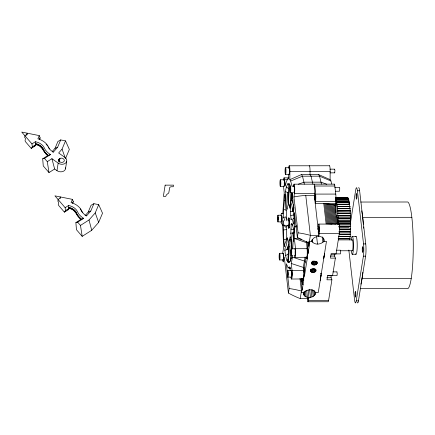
<?xml version="1.0" encoding="UTF-8"?>
<svg xmlns="http://www.w3.org/2000/svg" width="435" height="435" viewBox="0 0 435 435"><rect width="100%" height="100%" fill="white"/><g stroke="black" fill="none" stroke-linecap="round" stroke-linejoin="round"><path stroke-width="0.65" d="M290.787 203.939L291.069 192.705L292.358 192.705L291.983 199.252L290.694 199.257M338.093 224.493L338.082 215.738C337.223 214.471 338.359 211.502 337.451 210.953L350.344 210.768L350.148 213.09L337.609 213.106M339.762 229.762L350.322 229.751L350.67 229.278C350.305 225.401 350.985 221.475 350.365 217.696L337.826 217.707M349.397 202.65L349.087 203.863L349.098 201.128L336.554 201.139L336.543 203.879L336.859 202.661L349.397 202.65L349.37 204.885M288.454 174.283L288.405 178.758L287.546 179.046L286.045 182.564L285.322 185.984L284.604 179.72L287.959 179.715M293.973 185.729L292.081 186.397L290.672 181.025L289.835 179.66L289.922 171.504A5.274 0.712 89.9 0 0 289.444 166.094A5.274 0.712 89.9 0 0 288.617 168.035M331.715 183.972L330.937 180.987L330.094 179.622L330.181 171.466A5.274 0.712 89.9 0 0 329.338 165.822M290.569 260.869L291.243 244.813M336.859 202.661L336.81 205.374L337.136 204.412L349.675 204.396L349.588 207.055L349.925 206.348L337.386 206.359L337.049 207.065L337.136 204.412M284.637 220.48L284.485 219.751A15.78 2.137 89.9 0 0 283.381 217.527L283.571 209.48L284.93 194.401L285.094 195.619A11.288 1.528 89.9 0 1 285.409 200.116L285.48 202.503A15.687 2.126 89.9 0 0 286.518 212.416L286.252 220.844M292.043 248.76A11.288 1.528 89.9 0 1 291.885 245.933L291.82 243.546A15.687 2.126 89.9 0 0 290.781 233.633L291.205 224.107A11.196 1.517 89.9 0 1 292.532 224.949L292.809 226.303A15.78 2.137 89.9 0 0 293.919 228.527L294.283 228.658M293.962 228.511L292.69 249.037M294.435 255.492A5.274 0.712 89.9 0 0 295.441 256.133A5.274 0.712 89.9 0 0 295.523 248.7L294.343 238.462L294.685 226.852L294.49 212.541L297.339 237.336A62.879 43.843 25.1 0 0 309.154 242.866L309.584 243.866L308.056 253.404L306.697 257.275L307.213 258.836L304.609 275.083L303.228 278.96L303.712 280.521L302.189 290.053L301.439 291.053L300.232 298.579L308.768 298.573M303.614 280.553L302.858 278.726L303.712 280.521L303.799 272.843L303.298 267.4L305.114 257.145M303.684 276.785L304.609 275.083L304.223 267.748L305.984 257.33M306.512 257.525L307.213 258.836L307.273 251.164L306.512 241.322M307.159 255.106L308.078 252.67L307.246 242.371L306.419 242.665L294.343 238.462M288.128 220.686L288.193 219.419L288.818 218.593L289.231 222.198L289.019 226.635L288.394 227.456L289.715 227.456M338.995 232.051L350.284 232.062L350.577 231.572L350.322 229.751M290.493 211.519L290.547 210.475A11.196 1.517 89.9 0 1 291.559 204.14L291.885 203.651A15.78 2.137 89.9 0 0 292.875 199.458L293.951 216.064L293.913 224.036A11.288 1.528 89.9 0 1 293.119 222.448L292.842 221.1A15.687 2.126 89.9 0 0 291.162 219.468L291.026 219.8L290.493 211.519C291.336 211.975 295.898 210.344 292.554 210.757L292.521 211.405M337.386 206.359L337.261 208.93L337.609 208.49L350.148 208.479L349.99 210.942M349.925 206.348L349.838 208.49M338.37 236.662L350.251 236.651L350.213 232.04M292.554 210.757L293.038 206.391L293.652 204.602M284.267 184.179L284.289 182.325M294.055 233.095L294.261 230.126M337.609 208.49L337.451 210.953M338.164 238.853L350.039 238.842L349.898 236.308M350.148 213.09L350.501 213.193L350.273 215.352L337.734 215.363M287.943 262.174C285.588 258.559 285.311 253.915 284.854 249.75A11.288 1.528 89.9 0 1 285.567 246.754L285.887 246.264A15.687 2.126 89.9 0 0 287.225 238.668L287.29 237.722L288.519 241.855A11.196 1.517 89.9 0 1 288.416 251.658L288.236 253.703A15.78 2.137 89.9 0 0 287.937 261.854L287.943 262.174L288.285 261.854M284.305 185.25L284.414 184.065A2.789 0.381 89.9 0 0 284.272 180.824M288.024 219.827C289.895 210.045 289.672 237.434 287.965 225.39M290.961 277.171A5.274 0.712 89.9 0 0 291.967 277.813A5.274 0.712 89.9 0 0 292.048 270.38L291.254 263.485L292.826 255.214M291.667 275.203L291.646 272.25M295.142 253.518L295.169 250.897M320.638 277.786L321.046 275.067L320.203 280.504M324.113 256.106L323.651 258.825L324.548 253.387M347.984 198.893L348.087 198.045L335.548 198.055M350.273 215.352L350.637 216.005L350.365 217.696M348.321 199.573L348.44 198.811L335.896 198.822L335.967 201.519L336.233 199.855L348.778 199.844L348.821 201.117M284.794 250.266L286.931 249.674L288.563 244.492M26.606 135.334L27.22 133.175L26.948 134.866M35.382 141.734L35.431 143.583L36.105 143.729L35.969 144.572C42.255 145.393 43.364 152.31 47.681 155.638L50.52 154.55L50.242 154.398A15.78 11.962 9.1 0 1 44.876 149.091L43.978 147.291A11.196 8.488 9.1 0 0 36.475 141.973L35.382 141.734L31.962 143.909L32.337 146.818L31.244 148.395L25.469 141.707L25.067 140.766L25.453 138.368L24.67 137.465L24.942 135.774L26.785 134.208M36.883 144.839L37.018 143.996L36.105 143.729M37.763 145.165L37.899 144.328L37.018 143.996M38.612 145.551L38.748 144.714L37.899 144.328M39.416 145.991L39.547 145.154L38.748 144.714M40.172 146.481L40.303 145.643L39.547 145.154M40.868 147.019L41.004 146.182L40.303 145.643M41.51 147.601L41.64 146.764L41.004 146.182M42.081 148.221L42.217 147.383L41.64 146.764M42.581 148.873L42.717 148.036L42.217 147.383M43.005 149.553L43.141 148.716L42.717 148.036M43.402 150.358L43.141 148.716M43.902 151.353L44.038 150.515L43.538 149.515M44.571 152.413L44.702 151.57L44.038 150.515M45.354 153.424L45.485 152.587L44.702 151.57M46.246 154.392L46.382 153.55L45.485 152.587M47.241 155.295L47.377 154.458L46.382 153.55M48.454 155.398L47.377 154.458M56.969 170.65L58.176 163.12L51.928 158.693L47.284 161.657L49.008 172.586L54.636 169.003L56.969 170.65A5.274 3.997 9.1 0 0 62.765 171.52A5.274 3.997 9.1 0 0 65.56 167.79M58.605 160.966L59.024 159.199L60.59 158.199A2.789 2.115 9.1 0 1 64.277 160.075A2.789 2.115 9.1 0 1 61.547 162.391A2.789 2.115 9.1 0 1 58.807 159.71M58.72 161.081L59.024 159.199M58.91 161.891L59.41 158.753M59.339 162.179L59.943 158.416M60.133 198.637L60.405 196.952L59.97 197.979L58.127 199.545L57.855 201.236L58.638 202.139L58.252 204.537L58.654 205.478L64.429 212.166L67.849 209.991L69.508 208.099M65.5 168.834L66.707 161.303M68.567 205.505L68.616 207.354L69.29 207.506L69.154 208.343C75.44 209.164 76.549 216.081 80.866 219.409L83.705 218.321L83.428 218.174A15.78 11.962 9.1 0 1 78.061 212.862L77.164 211.062A11.196 8.488 9.1 0 0 69.66 205.744L68.567 205.505L65.147 207.68L65.522 210.589L64.429 212.166M70.068 208.61L70.204 207.772L69.29 207.506M70.948 208.936L71.084 208.099L70.204 207.772M71.797 209.322L71.933 208.485L71.084 208.099M72.602 209.762L72.732 208.925L71.933 208.485M73.357 210.257L73.488 209.414L72.732 208.925M74.053 210.796L74.189 209.953L73.488 209.414M74.695 211.377L74.825 210.535L74.189 209.953M75.266 211.997L75.402 211.154L74.825 210.535M75.766 212.644L75.902 211.807L75.402 211.154M76.19 213.324L76.326 212.487L75.902 211.807M76.587 214.129L76.326 212.487M77.087 215.124L77.223 214.286L76.723 213.291M77.756 216.184L77.887 215.347L77.223 214.286M78.539 217.195L78.67 216.358L77.887 215.347M79.431 218.163L79.567 217.326L78.67 216.358M80.426 219.066L80.562 218.229L79.567 217.326M81.639 219.175L80.562 218.229M293.353 186.713L293.565 185.402A5.274 0.712 89.9 0 1 294.571 186.044A5.274 0.712 89.9 0 1 294.495 193.472L293.935 196.946L298.062 232.823L297.339 237.336M292.358 198.686L292.565 197.408M300.232 298.579A62.879 43.843 25.1 0 1 288.416 293.049L289.139 288.535L286.29 263.74L288.171 267.53L290.602 268.607M298.062 232.823A62.879 36.284 23.1 0 1 310.362 235.34L318.898 235.335L314.309 195.424L314.625 193.455A5.274 0.712 89.9 0 0 314.804 187.18A5.274 0.712 89.9 0 0 314.032 184.228M303.184 284.414L302.57 284.414L302.021 281.309A2.365 0.321 89.9 0 1 301.814 279.52A2.365 0.321 89.9 0 0 301.76 278.585M302.668 281.108L302.053 281.108L302.113 280.716A2.365 0.321 89.9 0 1 301.906 278.927A2.365 0.321 89.9 0 0 301.895 278.536A2.365 0.321 89.9 0 1 301.939 278.726A2.365 0.321 89.9 0 0 302.146 280.521L302.76 280.515M302.146 280.521L302.211 280.118A2.365 0.321 89.9 0 1 302.01 278.525M308.812 243.121L308.197 243.121L308.861 242.822M308.241 242.822A2.365 0.321 89.9 0 1 308.448 244.617A2.365 0.321 89.9 0 0 308.654 246.406L308.687 246.205A2.365 0.321 89.9 0 1 308.48 244.416A2.365 0.321 89.9 0 0 308.274 242.627L308.339 242.224A2.365 0.321 89.9 0 1 308.546 244.013A2.365 0.321 89.9 0 0 308.752 245.808L308.785 245.606A2.365 0.321 89.9 0 1 308.578 243.817A2.365 0.321 89.9 0 0 308.399 242.105M337.332 224.128L335.124 204.977L335.684 201.503A5.274 0.712 89.9 0 0 335.76 194.075L334.836 186.006L314.706 186.022L315.631 194.092A5.274 0.712 89.9 0 1 315.554 201.525L315.239 203.493L335.369 203.471M309.154 242.866L310.362 235.34L305.767 195.429A57.512 36.681 -6.6 0 0 293.935 196.946M317.974 227.26L318.284 225.297A5.274 0.712 89.9 0 1 319.295 225.934A5.274 0.712 89.9 0 1 319.214 233.367L318.719 236.455C315.696 236.422 312.292 238.048 311.857 241.36L312.694 242.208A5.949 3.795 -6.6 0 0 322.906 242.197L324.015 241.349L326.473 241.349L318.273 292.543L315.815 292.543L314.978 291.695A5.949 3.795 -6.6 0 0 304.766 291.706L303.657 292.554L301.194 292.559M331.078 275.899L331.127 277.731L331.905 279.808L328.588 300.52L308.453 300.541L308.948 297.448L308.094 290.025M334.553 254.219L334.597 256.052L335.374 258.129L332.558 275.741L327.637 275.746L326.984 279.814L331.905 279.808M338.571 224.536A5.274 0.712 89.9 0 1 339.479 226.472A5.274 0.712 89.9 0 1 339.344 233.345L336.027 254.056L331.111 254.062L330.459 258.134L335.374 258.129M350.403 223.106L355.754 189.714A8.684 1.18 89.9 0 1 357.412 190.769L359.625 190.764L365.743 243.932A8.684 1.18 89.9 0 1 365.607 256.171L358.44 300.911A8.684 1.18 89.9 0 1 357.287 302.434M358.44 300.911L356.232 300.917L363.399 256.171A8.684 1.18 89.9 0 0 363.529 243.932L357.412 190.769M348.652 200.513L348.778 199.844M285.393 191.465L286.333 187.017L287.671 183.885L288.748 183.526L288.753 184.217A11.288 1.528 89.9 0 1 288.541 190.046L288.361 192.08A15.687 2.126 89.9 0 0 288.149 204.461L287.078 209.355L286.937 208.947A11.196 1.517 89.9 0 1 286.067 201.416L286.002 199.012A15.78 2.137 89.9 0 0 285.425 191.683L288.514 192.743M283.381 258.298L283.413 255.089M291.771 255.22L290.966 259.032L289.628 262.169L288.552 262.522L288.546 261.832A11.288 1.528 89.9 0 1 288.758 256.003L288.938 253.969A15.687 2.126 89.9 0 0 289.15 241.588L290.221 236.694L290.362 237.102A11.196 1.517 89.9 0 1 291.233 244.633L291.298 247.036A15.78 2.137 89.9 0 0 291.358 248.401M287.388 247.711L288.677 247.711L288.334 249.016L288.617 250.973M336.554 201.139L336.266 202.59L336.233 199.855M35.431 143.583L35.969 144.572L32.337 146.818M68.616 207.354L69.154 208.343L65.522 210.589M317.028 263.692C317.795 260.902 312.89 260.799 311.835 262.767C311.068 265.557 315.973 265.66 317.028 263.692L316.8 261.701M315.837 271.135C316.604 268.346 311.699 268.248 310.639 270.211C309.872 273.001 314.777 273.104 315.837 271.135L315.685 269.809M303.445 292.015C302.504 299.416 315.092 298.976 315.815 292.543M31.962 143.909L21.75 132.077L39.259 135.6L37.899 138.825L38.905 139.124A15.687 11.892 9.1 0 1 48.057 146.171L48.948 147.96A11.288 8.559 9.1 0 0 51.982 151.233L53.374 152.081L57.61 147.253L60.699 139.912L65.516 140.88L69.339 149.428L65.468 158.623M39.422 139.635L40.14 137.933L39.259 135.6M52.325 151.418L54.995 148.378L57.888 141.505L60.699 139.912M58.176 163.12A5.274 3.997 9.1 0 0 65.565 163.114A5.274 3.997 9.1 0 0 64.907 157.405L58.66 152.984L62.047 149.129L65.516 140.88M65.147 207.68L54.935 195.848L72.444 199.371L71.084 202.601L72.09 202.895A15.687 11.892 9.1 0 1 81.242 209.942L82.133 211.731A11.288 8.559 9.1 0 0 85.168 215.01L86.56 215.852L90.795 211.024L93.884 203.683L98.701 204.657L102.524 213.199L98.653 222.394L91.72 230.294L82.193 236.357L76.451 229.707L75.88 222.584L80.866 219.409M72.607 203.406L73.325 201.704L72.444 199.371M85.064 215.695L88.18 212.149L91.073 205.276L93.884 203.683M82.193 236.357L80.47 225.428L89.012 219.985L95.232 212.9L98.701 204.657M349.528 204.749L349.675 204.396M281.646 220.387L281.684 216.804M334.586 169.324L334.923 170.221L334.743 172.842L329.92 172.869M339.409 187.708L339.746 188.605L339.561 191.226L335.423 191.253M340.355 250.37L340.692 251.267L340.513 253.888L330.943 253.915M336.886 272.049L337.239 273.408L337.038 275.567L327.468 275.6M39.34 139.01L40.14 137.933M72.525 202.781L73.325 201.704M307.86 247.7L307.11 248.689L295.523 248.7M31.244 148.395L34.664 146.22L35.991 144.491M67.849 209.991L69.176 208.262M34.664 146.22L36.322 144.328M307.213 249.848L307.991 249.195M303.739 271.532L304.543 270.88M288.552 262.522L290.199 261.272M286.85 260.402L288.274 259.38M49.008 172.586L43.266 165.931L42.695 158.813L47.681 155.638M42.695 158.813L44.473 158.4L50.52 154.55M75.88 222.584L77.658 222.171L83.705 218.321M285.594 255.622L288.432 253.893M296.626 226.923L294.685 226.852L296.398 225.847M307.24 253.882L308.056 253.404M303.771 275.562L304.609 275.083M347.043 197.381L335.782 197.414M286.931 249.674L288.334 249.016L287.046 249.016M296.621 226.352L294.685 226.852L296.48 226.042M287.546 179.046L288.753 178.513M289.835 179.66L301.477 174.538L318.556 174.522L330.094 179.622M54.995 148.378L57.61 147.253M88.18 212.149L90.795 211.024M290.672 181.025L302.499 176.191L319.578 176.175L330.937 180.987M283.337 217.543L285.664 216.88L286.458 219.142M289.743 184.195L289.357 183.875L289.357 184.201A15.78 2.137 89.9 0 1 289.063 192.346L288.883 194.391A11.196 1.517 89.9 0 0 288.78 204.194L289.46 206.228L290.547 205.837M298.388 184.174L304.065 182.178L321.144 182.162L326.745 184.261M294.685 226.852L296.556 226.205M307.273 251.164L308.067 250.892M294.919 257.351L306.697 257.275M303.228 278.96L291.45 279.031M303.799 272.843L304.62 272.571M288.84 205.222L290.825 204.575M284.457 224.949A15.687 2.126 89.9 0 0 286.138 226.586L286.274 226.249L286.752 235.574A11.196 1.517 89.9 0 1 285.735 241.914L285.414 242.404A15.78 2.137 89.9 0 0 284.419 246.591L283.783 239.881L286.719 238.984M290.836 215.45L294.201 214.923L294.049 213.166M290.651 233.165L293.63 233.013L292.706 232.85M283.783 239.881L283.348 229.984L286.306 229.615M53.374 152.081L52.88 152.136L52.787 151.761M86.56 215.852L86.065 215.912L85.972 215.532M289.264 165.8L329.523 165.762M285.556 167.72L289.242 167.714M329.964 169.161L334.716 169.155M289.922 171.504L330.181 171.466M285.485 174.397A3.349 0.457 89.9 0 0 285.931 169.639A3.349 0.457 89.9 0 0 285.142 169.139A3.349 0.457 89.9 0 0 285.485 174.397L289.172 174.392M284.115 177.861L288.813 177.855M280.406 179.78L284.093 179.775M294.087 184.184L334.346 184.146M280.336 186.457A3.349 0.457 89.9 0 0 280.782 181.7A3.349 0.457 89.9 0 0 279.999 181.199A3.349 0.457 89.9 0 0 280.336 186.457L284.022 186.452M334.787 187.545L339.539 187.539M294.495 193.472L314.625 193.455M290.966 193.841L292.26 193.841M315.631 194.092L335.76 194.075M290.885 194.755L292.179 194.75M305.767 195.429L314.309 195.424M290.825 195.592L292.119 195.592M290.776 196.468L292.064 196.468M290.738 197.376L292.026 197.376M335.488 197.349L347.407 197.343L347.478 198.371M335.853 197.561L347.734 197.55L347.826 198.665M335.891 197.599L347.772 197.588M335.461 197.708L346.684 197.697M335.586 198.126L348.125 198.115L348.169 199.225M290.71 198.311L291.999 198.306M335.934 198.92L348.473 198.909L348.5 200.046M336.271 199.98L348.81 199.969M290.689 200.209L291.977 200.209M336.592 201.291L349.131 201.28M315.554 201.525L335.684 201.503M360.691 202.041L407.845 201.998A43.429 5.889 89.9 0 1 413.25 248.989A43.429 5.889 89.9 0 1 406.915 288.535L360.436 288.579M336.886 202.84L349.43 202.83M337.163 204.608L349.702 204.597M337.413 206.582L349.952 206.565M292.842 207.62L294.131 207.62M292.755 208.327L294.049 208.327M337.631 208.729L350.175 208.718M292.679 209.094L293.968 209.088M292.614 209.904L293.902 209.904M337.805 210.785L350.344 210.768M337.821 211.035L350.36 211.024M281.01 215.537A5.274 0.712 89.9 0 1 281.657 213.302L282.995 213.297M337.962 213.21L350.501 213.193M337.973 213.476L350.518 213.46M277.949 215.222L281.635 215.216M338.082 215.738L350.626 215.727M338.093 216.016L350.637 216.005M362.681 217.348L411.858 217.304M294.544 218.441L293.255 218.441L293.652 218.158L294.256 218.74M338.169 218.348L350.708 218.337M338.18 218.631L350.719 218.62M288.16 218.751L289.46 218.751M337.886 220.11L350.425 220.099M338.218 221.013L350.762 221.002M338.223 221.301L350.762 221.29M277.873 221.893A3.349 0.457 89.9 0 0 278.318 217.136A3.349 0.457 89.9 0 0 277.535 216.641A3.349 0.457 89.9 0 0 277.873 221.893L281.565 221.893M337.913 222.541L350.452 222.53M338.229 223.693L350.773 223.682M338.229 223.981L350.768 223.971M318.806 224.074L338.936 224.058M339.224 224.977L350.447 224.966M283.093 225.504A2.479 0.337 89.9 0 0 283.424 221.98A2.479 0.337 89.9 0 0 282.842 221.611A2.479 0.337 89.9 0 0 283.093 225.504L289.166 225.499M338.865 226.369L350.746 226.358M338.86 226.657L350.74 226.646M339.838 227.391L349.082 227.385M339.458 229.011L350.681 229M339.452 229.288L350.67 229.278M339.36 231.583L350.577 231.572M339.344 231.85L350.566 231.839M319.214 233.367L339.344 233.345M339.224 234.057L350.441 234.046M339.202 234.318L350.425 234.307M338.387 236.417L350.267 236.406M352.399 236.357L356.086 236.352M338.185 238.625L350.066 238.614M338.457 239.892L352.361 239.881M309.394 241.365L311.857 241.36L311.699 240.011M308.274 242.627L308.888 242.621M308.6 242.132A2.365 0.321 89.9 0 1 308.671 243.225L309.285 243.225M363.529 243.932L365.743 243.932M288.024 246.525L289.318 246.52M287.655 247.216L288.943 247.216M287.513 247.433L288.802 247.433M287.269 248.07L288.557 248.07M287.154 248.505L288.443 248.505M291.325 248.76L295.012 248.76M336.413 250.201L340.485 250.201M340.328 250.767L352.247 250.756M279.618 253.279L283.305 253.273M352.209 254.279L355.895 254.279M290.841 255.459L292.135 255.454M330.296 256.057L334.597 256.052M363.399 256.171L365.607 256.171M290.651 258.085L291.945 258.08M279.547 259.956A3.349 0.457 89.9 0 0 279.993 255.198A3.349 0.457 89.9 0 0 279.205 254.698A3.349 0.457 89.9 0 0 279.547 259.956L283.234 259.951M292.048 270.38L303.641 270.369L304.413 269.379L303.298 267.4L291.254 263.485M287.85 270.445L291.542 270.44M332.938 271.88L337.011 271.88M287.78 277.117A3.349 0.457 89.9 0 0 288.226 272.359A3.349 0.457 89.9 0 0 287.443 271.864A3.349 0.457 89.9 0 0 287.78 277.117L291.466 277.117M326.821 277.737L331.127 277.731M362.023 278.541L411.2 278.498M302.113 280.716L302.727 280.716M302.021 281.309L302.635 281.309M301.972 281.619L302.586 281.614M307.937 301.76L328.066 301.743A5.274 0.712 89.9 0 0 328.588 300.52M335.124 204.977L323.776 203.482L326.13 223.954M318.719 236.455C321.476 236.281 324.787 238.141 324.015 241.349L323.629 237.983M290.933 229.114L294.305 229.533M294.359 238.244L301.45 239.25M303.809 274.219L304.63 274.349M307.279 252.539L308.078 252.67M290.161 267.873L288.171 267.53L289.781 266.932L290.227 270.771M289.101 240.588L291.151 241.066L291.233 243.828M291.064 224.558L293.076 225.042M283.571 209.48L286.518 210.197M290.074 267.998L288.171 267.53L290.629 268.493M290.02 268.074L288.171 267.53L290.667 268.471M292.581 257.205L304.625 261.12L305.375 262.305M290.591 268.324L288.171 267.53L290.085 268.21M289.694 239.206L291.336 239.767M303.298 267.4L304.223 267.748M284.207 200.269L285.376 200.752M350.251 236.651L349.963 236.433M281.657 213.302L282.761 214.004L284.234 192.776L283.517 186.512M286.333 187.017L289.134 188.926M287.671 183.885L289.074 184.951M46.159 144.197L47.834 146.182M44.473 158.4L47.284 161.657M77.658 222.171L80.47 225.428M80.236 208.936L82.574 212.802M334.678 172.864L334.553 172.537M318.556 174.522L319.578 176.175L321.438 184.103M301.477 174.538L302.499 176.191L304.359 184.119M289.079 173.679L289.367 173.581A2.789 0.381 89.9 0 0 289.454 173.19M289.357 183.875L290.449 185.647M49.389 149.031L48.502 147.242M306.512 257.341L307.11 258.874M95.232 212.9L98.653 222.394M62.047 149.129L65.239 157.987M89.012 219.985L91.72 230.294M51.928 158.693L54.636 169.003M306.659 257.672L306.876 258.488M289.46 206.228L290.009 208.327L290.074 207.381A15.687 2.126 89.9 0 1 291.412 199.785L291.733 199.295A11.288 1.528 89.9 0 0 292.44 196.299L292.005 192.439M303.162 279.352L303.374 280.173M283.397 253.986L283.642 256.123A2.789 0.381 89.9 0 1 283.43 259.14M292.744 233.013L293.75 241.485M306.876 256.862L307.213 258.836M303.402 278.541L303.712 280.521M312.896 184.114L311.036 176.18L310.019 174.533L310.052 171.488A5.274 0.712 89.9 0 0 309.209 165.844M348.843 250.06L354.568 299.862A8.684 1.18 89.9 0 0 356.232 300.917M334.216 204.787L336.418 223.938M333.292 204.619L335.57 224.427M332.362 204.455L334.64 224.264M331.432 204.298L333.705 224.112M330.491 204.162L332.764 223.976M329.545 204.037L331.9 224.503M328.594 203.906L330.948 224.384M327.637 203.803L329.991 224.275M326.68 203.71L329.034 224.177M325.717 203.618L328.072 224.09M324.749 203.547L327.104 224.02M322.297 236.906L322.906 242.197M314.293 197.979L314.451 199.328M317.789 228.353L317.941 229.707M318.175 231.73L318.333 233.078M316.642 236.705L317.49 244.122M317.044 261.897L317.197 263.229M316.375 261.473L316.685 264.127M315.799 261.179L316.185 264.502M315.185 261.468L315.565 264.784M315.853 269.347L316.006 270.673M312.39 239.565L312.694 242.208M314.413 260.984L314.869 264.964M315.185 268.917L315.489 271.57M314.608 268.623L314.989 271.946M313.684 261.043L314.141 265.029M313.988 268.912L314.374 272.228M312.977 260.984L313.439 264.969M312.417 261.468L312.798 264.79M313.216 268.428L313.678 272.408M311.966 261.848L312.27 264.502M312.493 268.487L312.95 272.473M309.432 242.551L309.584 243.866M311.661 262.142L311.89 264.132M314.57 290.667L315.032 294.68M311.862 269.091L312.243 272.413M313.689 290.216L314.304 295.577M311.226 268.912L311.607 272.234M310.775 269.292L311.079 271.946M310.546 270.249L310.699 271.576M310.34 269.814L310.492 271.141M312.482 289.628L313.254 296.355M311.096 289.536L311.949 296.947M309.551 289.221L310.481 297.322M306.68 290.575L307.458 297.322M305.413 290.885L306.109 296.953M304.456 291.651L304.995 296.36M303.804 292.233L304.19 295.588M300.9 278.857L302.189 290.053M299.992 278.476L301.439 291.053A62.879 36.284 23.1 0 0 289.139 288.535M288.117 225.053L288.394 227.456M288.416 293.049L284.289 257.177L283.734 260.647A5.274 0.712 89.9 0 1 282.728 260.01M287.551 192.27L288.171 203.047M349.729 238.679L349.783 239.56M308.127 241.925L308.197 243.121M302.57 284.414L302.292 279.618L302.243 279.917A2.365 0.321 89.9 0 1 302.064 278.71M303.657 292.554L303.755 294.691M294.201 214.923L294.288 216.837M321.063 273.147L321.068 274.333M320.878 273.283L320.889 274.202M294.277 189.111L294.283 189.595M283.315 225.357L283.348 229.984M352.171 239.941A5.459 0.74 89.9 0 1 353.041 245.786A5.459 0.74 89.9 0 1 352.056 250.451M361.746 210.812A43.429 5.889 89.9 0 1 363.328 224.215M363.519 226.901A43.429 5.889 89.9 0 1 363.6 228.19M362.844 272.267A43.429 5.889 89.9 0 1 360.876 284.158M358.516 187.806A8.684 1.18 89.9 0 1 359.625 190.764M349.479 238.429A2.844 0.386 89.9 0 1 349.696 239.897M355.77 236.455A8.994 1.218 89.9 0 1 357.206 246.085A8.994 1.218 89.9 0 1 355.585 253.774M351.295 240.169A8.994 1.218 89.9 0 1 353.079 238.418A8.994 1.218 89.9 0 1 353.171 251.669A8.994 1.218 89.9 0 1 351.377 251.109M291.309 270.744A3.349 0.457 89.9 0 1 291.956 273.626A3.349 0.457 89.9 0 1 291.352 276.926M282.973 254.051A3.349 0.457 89.9 0 1 283.587 254.241A3.349 0.457 89.9 0 1 283.62 258.765A3.349 0.457 89.9 0 1 283.011 259.358M281.401 215.521A3.349 0.457 89.9 0 1 282.054 218.403A3.349 0.457 89.9 0 1 281.445 221.703M294.783 249.065A3.349 0.457 89.9 0 1 295.43 251.947A3.349 0.457 89.9 0 1 294.827 255.247M293.832 186.403A3.349 0.457 89.9 0 1 294.484 189.285A3.349 0.457 89.9 0 1 293.875 192.585M283.865 180.079A3.349 0.457 89.9 0 1 284.512 183.401A3.349 0.457 89.9 0 1 283.799 185.859M289.014 168.019A3.349 0.457 89.9 0 1 289.661 170.901A3.349 0.457 89.9 0 1 289.058 174.201M301.808 278.558A2.365 0.321 89.9 0 1 301.846 279.319A2.365 0.321 89.9 0 0 302.053 281.108M308.671 243.225A2.365 0.321 89.9 0 0 308.877 245.014L308.845 245.215A2.365 0.321 89.9 0 1 308.638 243.426A2.365 0.321 89.9 0 0 308.529 242.039M334.162 184.206A5.274 0.712 89.9 0 1 334.836 186.006M308.301 298.106A2.789 0.381 89.9 0 1 307.703 298.301M308.453 300.541A5.274 0.712 89.9 0 1 307.344 298.742M339.093 227.021A2.789 0.381 89.9 0 1 339.169 227.51M339.126 231.447A2.789 0.381 89.9 0 1 339.044 231.839M283.468 180.095A5.274 0.712 89.9 0 1 284.604 179.72M281.053 221.948A5.274 0.712 89.9 0 0 281.543 223.808L282.647 224.509L283.647 247.308L282.804 252.577A5.274 0.712 89.9 0 0 282.679 253.594M281.63 215.771A2.789 0.381 89.9 0 1 281.94 217.369L281.913 220.153A2.789 0.381 89.9 0 1 281.668 221.301M289.047 168.524A2.789 0.381 89.9 0 1 289.335 168.427M294.19 191.965A2.789 0.381 89.9 0 1 293.902 192.063M293.864 186.909A2.789 0.381 89.9 0 1 294.158 186.811M294.316 187.637A2.789 0.381 89.9 0 1 294.343 191.036M295.191 249.81A2.789 0.381 89.9 0 1 295.142 254.627M291.629 271.152A2.789 0.381 89.9 0 1 291.88 273.653A2.789 0.381 89.9 0 1 291.667 276.307M288.454 220.665A2.605 0.353 89.9 0 1 288.96 223.247A2.605 0.353 89.9 0 1 288.405 225.161M336.114 217.07A5.193 0.701 89.9 0 1 337.103 216.603A5.193 0.701 89.9 0 1 337.174 223.933M335.026 205.238A5.193 0.701 89.9 0 1 335.896 206.032A5.193 0.701 89.9 0 1 335.994 212.476M165.153 185.147L163.364 196.332L165.822 196.332A5.954 3.801 -6.6 0 1 167.154 194.2L168.465 193.249A2.425 1.55 -6.6 0 0 168.829 192.661L169.634 187.757A1.751 1.115 -6.6 0 1 171.352 186.745L173.26 186.735L173.516 185.136L165.153 185.147M280.336 181.651L280.406 184.581L280.336 181.651M277.873 217.092L277.949 220.023L277.873 217.092M285.48 169.59L285.556 172.521L285.48 169.59M279.542 255.149L279.618 258.08L279.542 255.149M290.303 187.974L290.379 190.905L290.303 187.974M287.78 272.315L287.85 275.246L287.78 272.315M291.254 250.636L291.325 253.567L291.254 250.636M355.145 292.635A2.855 0.386 89.9 0 0 355.433 297.11A2.855 0.386 89.9 0 0 355.814 293.06A2.855 0.386 89.9 0 0 355.145 292.635M362.312 247.896A2.855 0.386 89.9 0 0 362.6 252.371A2.855 0.386 89.9 0 0 362.98 248.314A2.855 0.386 89.9 0 0 362.312 247.896M356.2 194.728A2.855 0.386 89.9 0 0 356.488 199.203A2.855 0.386 89.9 0 0 356.863 195.152A2.855 0.386 89.9 0 0 356.2 194.728M290.912 250.185A3.349 0.457 89.9 0 0 291.254 255.437A3.349 0.457 89.9 0 0 291.7 250.68A3.349 0.457 89.9 0 0 290.912 250.185M289.966 187.523A3.349 0.457 89.9 0 0 290.303 192.781A3.349 0.457 89.9 0 0 290.749 188.023A3.349 0.457 89.9 0 0 289.966 187.523M314.777 195.891A2.789 0.381 89.9 0 0 315.06 200.269A2.789 0.381 89.9 0 0 315.429 196.305A2.789 0.381 89.9 0 0 314.777 195.891M318.436 227.733A2.789 0.381 89.9 0 0 318.719 232.111A2.789 0.381 89.9 0 0 319.094 228.147A2.789 0.381 89.9 0 0 318.436 227.733"/></g></svg>
